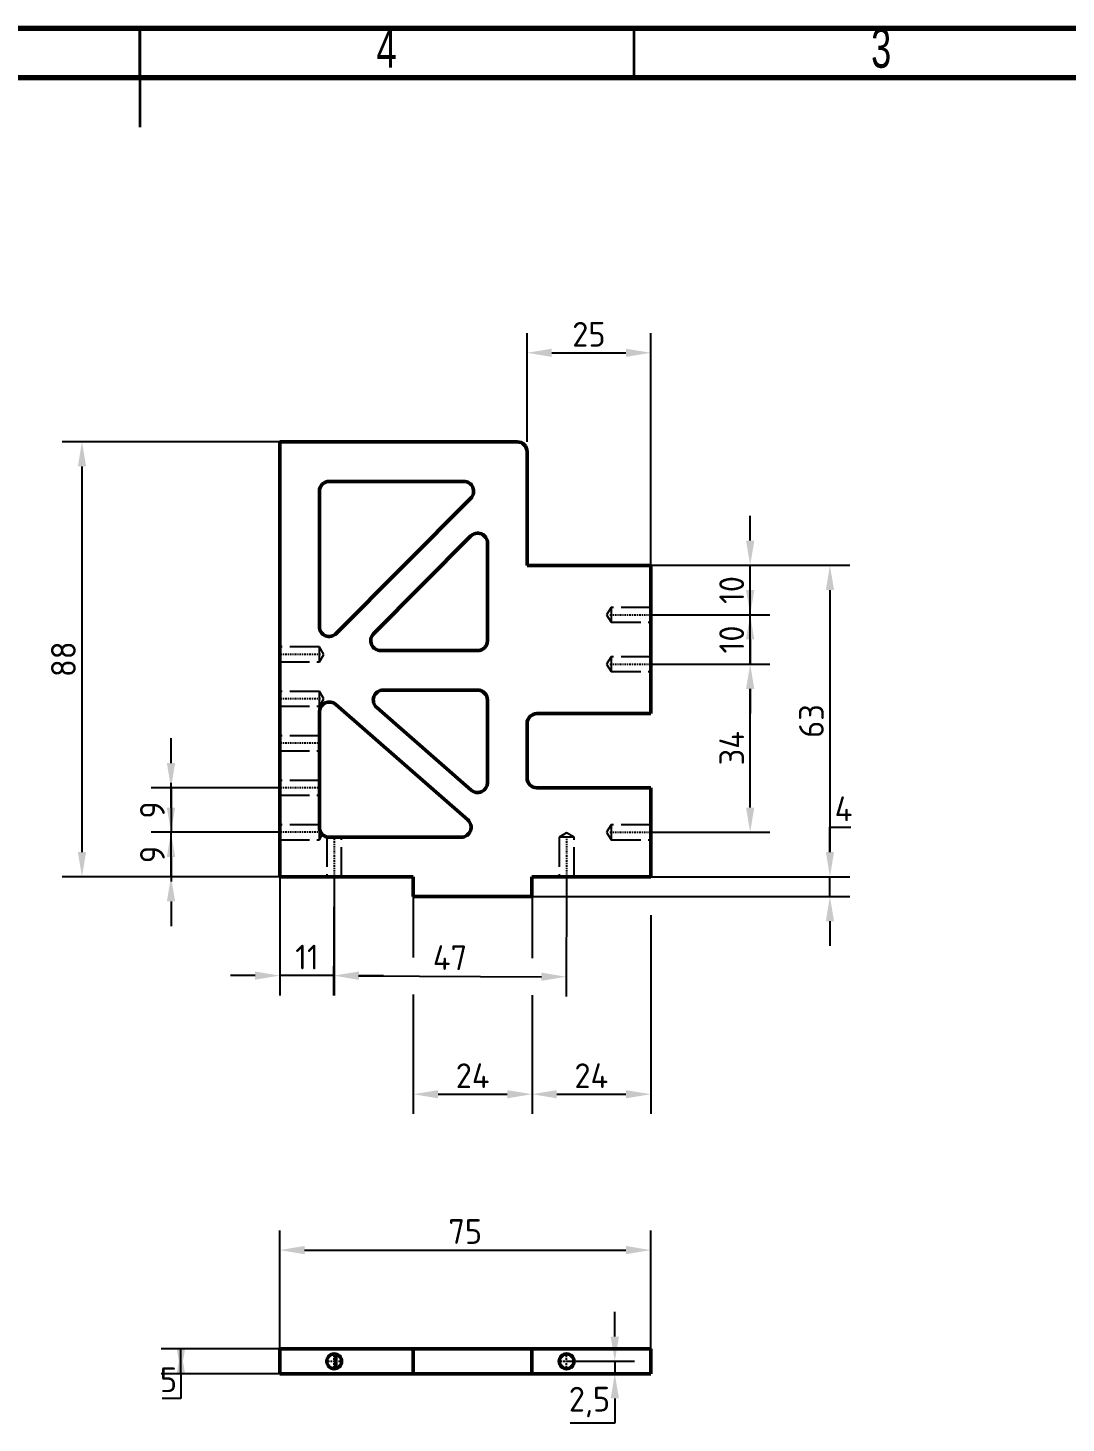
# Model space of a CAD drawing. Header units: millimetres. Extents: x -1615 to 4166, y 5 to 3174.
# Drawn here: x 674.8 to 779.8, y 534.8 to 675.9 of the extents above; entities that cross this region are included whole.
import ezdxf

# ---------------------------------------------------------------- set-up
doc = ezdxf.new("R2010")
doc.units = ezdxf.units.MM
doc.header["$LTSCALE"] = 0.25
doc.header["$PDSIZE"] = -1
for name, pattern in [('ACAD_ISO02W100', [15, 12, -3]), ('ACAD_ISO08W100', [36, 24, -3, 6, -3]), ('CENTER2', [1.125, 0.75, -0.125, 0.125, -0.125])]:
    doc.linetypes.add(name, pattern=pattern)
doc.layers.get('0').update_dxf_attribs({"lineweight": 50})
for name, color, linetype, lineweight in [('duong tam', 2, 'ACAD_ISO08W100', 25), ('kich thuoc', 1, 'Continuous', 25), ('Net dam', 7, 'Continuous', 50), ('netdut', 6, 'ACAD_ISO02W100', 25)]:
    doc.layers.add(name, color=color, linetype=linetype, lineweight=lineweight)
doc.styles.add('SLDTEXTSTYLE0', font='TXT', dxfattribs={"width": 0.686449})
doc.styles.get("Standard").update_dxf_attribs({"font": ''})
doc.styles.get('Standard').set_extended_font_data('TCVN 7284')
doc.dimstyles.new('Ratio 2', dxfattribs={"dimtxt": 2.5, "dimasz": 2.5, "dimexe": 2, "dimexo": 0, "dimtad": 1, "dimtoh": 1, "dimdec": 1, "dimlfac": 2, "dimzin": 9, "dimtxsty": 'Standard', "dimcen": 2.5, "dimazin": 2, "dimtfac": 1, "dimtdec": 1, "dimtmove": 0, "dimatfit": 3, "dimfxl": 1, "dimtzin": 1, "dimarcsym": 0})

# ---------------------------------------------------------------- blocks, each defined once
blk = doc.blocks.new('*U813')
at = {"layer": 'duong tam', "color": 0, "linetype": 'CENTER2', "transparency": 16777216}
blk.add_line((2.12, 0), (-2.12, 0), dxfattribs=at)
blk = doc.blocks.new('*U814')
at = {"layer": 'duong tam', "color": 0, "linetype": 'CENTER2', "transparency": 16777216}
blk.add_line((2.12, 0), (-2.12, 0), dxfattribs=at)
blk = doc.blocks.new('*U815')
at = {"layer": 'duong tam', "color": 0, "linetype": 'CENTER2', "transparency": 16777216}
blk.add_line((2.12, 0), (-2.12, 0), dxfattribs=at)
blk = doc.blocks.new('*U816')
at = {"layer": 'duong tam', "color": 0, "linetype": 'CENTER2', "transparency": 16777216}
blk.add_line((2.12, 0), (-2.12, 0), dxfattribs=at)
blk = doc.blocks.new('*U817')
at = {"layer": 'duong tam', "color": 0, "linetype": 'CENTER2', "transparency": 16777216}
blk.add_line((2.12, 0), (-2.12, 0), dxfattribs=at)
blk = doc.blocks.new('*U818')
at = {"layer": 'duong tam', "color": 0, "linetype": 'CENTER2', "transparency": 16777216}
blk.add_line((0, 2.12), (0, -2.12), dxfattribs=at)
blk = doc.blocks.new('*U819')
at = {"layer": 'duong tam', "color": 0, "linetype": 'CENTER2', "transparency": 16777216}
blk.add_line((0, 2.12), (0, -2.12), dxfattribs=at)
blk = doc.blocks.new('*U820')
at = {"layer": 'duong tam', "color": 0, "linetype": 'CENTER2', "transparency": 16777216}
blk.add_line((-2.12, 0), (2.12, 0), dxfattribs=at)
blk = doc.blocks.new('*U821')
at = {"layer": 'duong tam', "color": 0, "linetype": 'CENTER2', "transparency": 16777216}
blk.add_line((-2.12, 0), (2.12, 0), dxfattribs=at)
blk = doc.blocks.new('*U822')
at = {"layer": 'duong tam', "color": 0, "linetype": 'CENTER2', "transparency": 16777216}
blk.add_line((-2.12, 0), (2.12, 0), dxfattribs=at)
blk = doc.blocks.new('*U823')
at = {"layer": 'duong tam', "color": 0, "linetype": 'CENTER2', "transparency": 16777216}
for p, q in [((-0.87, 0), (-0.15, 0)), ((0, 0.15), (0, 0.87)), ((0.15, 0), (0.87, 0)), ((0, -0.87), (0, -0.15))]:
    blk.add_line(p, q, dxfattribs=at)
at = {"layer": 'duong tam', "color": 0, "linetype": 'Continuous', "transparency": 16777216}
for p, q in [((-0.075, 0), (0.075, 0)), ((0, -0.075), (0, 0.075))]:
    blk.add_line(p, q, dxfattribs=at)
blk = doc.blocks.new('*U824')
at = {"layer": 'duong tam', "color": 0, "linetype": 'CENTER2', "transparency": 16777216}
for p, q in [((-0.87, 0), (-0.15, 0)), ((0, 0.15), (0, 0.87)), ((0.15, 0), (0.87, 0)), ((0, -0.87), (0, -0.15))]:
    blk.add_line(p, q, dxfattribs=at)
at = {"layer": 'duong tam', "color": 0, "linetype": 'Continuous', "transparency": 16777216}
for p, q in [((-0.075, 0), (0.075, 0)), ((0, -0.075), (0, 0.075))]:
    blk.add_line(p, q, dxfattribs=at)
blk = doc.blocks.new('*D846')
at = {"layer": 'Defpoints', "color": 0, "transparency": 16777216}
for p in [(700.27, 634.03), (680.27, 590.03), (700.27, 590.03)]:
    blk.add_point(p, dxfattribs=at)
at = {"layer": 'kich thuoc', "color": 0, "lineweight": -2, "transparency": 16777216}
for p, q in [((700.27, 634.03), (678.27, 634.03)), ((680.27, 631.53), (680.27, 592.53)), ((700.27, 590.03), (678.27, 590.03))]:
    blk.add_line(p, q, dxfattribs=at)
at = {"layer": 'kich thuoc', "color": 0, "transparency": 16777216}
for points in [[(679.85, 631.53), (680.69, 631.53), (680.27, 634.03)], [(679.85, 592.53), (680.69, 592.53), (680.27, 590.03)]]:
    blk.add_solid(points, dxfattribs=at)
at = {"layer": 'kich thuoc', "color": 0, "transparency": 16777216, "insert": (678.39, 612.03), "char_height": 2.5, "attachment_point": 5, "rotation": 90}
blk.add_mtext('88', dxfattribs=at)
blk = doc.blocks.new('*D847')
at = {"layer": 'Defpoints', "color": 0, "transparency": 16777216}
for p in [(689.27, 594.53), (700.27, 594.53), (700.27, 590.03)]:
    blk.add_point(p, dxfattribs=at)
at = {"layer": 'kich thuoc', "color": 0, "lineweight": -2, "transparency": 16777216}
for p, q in [((689.27, 597.03), (689.27, 599.53)), ((700.27, 594.53), (687.27, 594.53)), ((689.27, 590.03), (689.27, 594.53)), ((700.27, 590.03), (687.27, 590.03)), ((689.27, 587.53), (689.27, 585.03))]:
    blk.add_line(p, q, dxfattribs=at)
at = {"layer": 'kich thuoc', "color": 0, "transparency": 16777216}
for points in [[(688.85, 597.03), (689.69, 597.03), (689.27, 594.53)], [(688.85, 587.53), (689.69, 587.53), (689.27, 590.03)]]:
    blk.add_solid(points, dxfattribs=at)
at = {"layer": 'kich thuoc', "color": 0, "transparency": 16777216, "insert": (687.39, 592.28), "char_height": 2.5, "attachment_point": 5, "rotation": 90}
blk.add_mtext('9', dxfattribs=at)
blk = doc.blocks.new('*D848')
at = {"layer": 'Defpoints', "color": 0, "transparency": 16777216}
for p in [(700.15, 599.03), (689.27, 594.53), (700.15, 594.53)]:
    blk.add_point(p, dxfattribs=at)
at = {"layer": 'kich thuoc', "color": 0, "lineweight": -2, "transparency": 16777216}
for p, q in [((689.27, 601.53), (689.27, 604.03)), ((700.15, 599.03), (687.27, 599.03)), ((689.27, 599.03), (689.27, 594.53)), ((700.15, 594.53), (687.27, 594.53)), ((689.27, 592.03), (689.27, 589.53))]:
    blk.add_line(p, q, dxfattribs=at)
at = {"layer": 'kich thuoc', "color": 0, "transparency": 16777216}
for points in [[(688.85, 601.53), (689.69, 601.53), (689.27, 599.03)], [(688.85, 592.03), (689.69, 592.03), (689.27, 594.53)]]:
    blk.add_solid(points, dxfattribs=at)
at = {"layer": 'kich thuoc', "color": 0, "transparency": 16777216, "insert": (687.39, 596.78), "char_height": 2.5, "attachment_point": 5, "rotation": 90}
blk.add_mtext('9', dxfattribs=at)
blk = doc.blocks.new('*D849')
at = {"layer": 'Defpoints', "color": 0, "transparency": 16777216}
for p in [(737.77, 552.26), (700.27, 542.26), (737.77, 542.26)]:
    blk.add_point(p, dxfattribs=at)
at = {"layer": 'kich thuoc', "color": 0, "lineweight": -2, "transparency": 16777216}
for p, q in [((700.27, 542.26), (700.27, 554.26)), ((737.77, 542.26), (737.77, 554.26)), ((702.77, 552.26), (735.27, 552.26))]:
    blk.add_line(p, q, dxfattribs=at)
at = {"layer": 'kich thuoc', "color": 0, "transparency": 16777216}
for points in [[(702.77, 552.68), (702.77, 551.84), (700.27, 552.26)], [(735.27, 552.68), (735.27, 551.84), (737.77, 552.26)]]:
    blk.add_solid(points, dxfattribs=at)
at = {"layer": 'kich thuoc', "color": 0, "transparency": 16777216, "insert": (719.02, 554.14), "char_height": 2.5, "attachment_point": 5}
blk.add_mtext('75', dxfattribs=at)
blk = doc.blocks.new('*D850')
at = {"layer": 'Defpoints', "color": 0, "transparency": 16777216}
for p in [(700.27, 542.26), (690.27, 539.76), (700.27, 539.76)]:
    blk.add_point(p, dxfattribs=at)
at = {"layer": 'kich thuoc', "color": 0, "lineweight": -2, "transparency": 16777216}
for p, q in [((700.27, 542.26), (688.27, 542.26)), ((690.27, 539.76), (690.27, 542.26)), ((700.27, 539.76), (688.27, 539.76)), ((690.27, 539.76), (690.27, 537.26)), ((690.27, 537.26), (688.39, 537.26))]:
    blk.add_line(p, q, dxfattribs=at)
at = {"layer": 'kich thuoc', "color": 0, "transparency": 16777216}
for points in [[(689.85, 539.76), (690.69, 539.76), (690.27, 542.26)], [(689.85, 542.26), (690.69, 542.26), (690.27, 539.76)]]:
    blk.add_solid(points, dxfattribs=at)
at = {"layer": 'kich thuoc', "color": 0, "transparency": 16777216, "insert": (689.02, 539.14), "char_height": 2.5, "attachment_point": 5}
blk.add_mtext('5', dxfattribs=at)
blk = doc.blocks.new('*D851')
at = {"layer": 'Defpoints', "color": 0, "transparency": 16777216}
for p in [(729.27, 541.01), (729.27, 539.76), (734.14, 539.76)]:
    blk.add_point(p, dxfattribs=at)
at = {"layer": 'kich thuoc', "color": 0, "lineweight": -2, "transparency": 16777216}
for p, q in [((734.14, 543.51), (734.14, 546.01)), ((729.27, 541.01), (736.14, 541.01)), ((734.14, 541.01), (734.14, 539.76)), ((729.27, 539.76), (736.14, 539.76)), ((734.14, 537.26), (734.14, 534.76)), ((734.14, 534.76), (729.64, 534.76))]:
    blk.add_line(p, q, dxfattribs=at)
at = {"layer": 'kich thuoc', "color": 0, "transparency": 16777216}
for points in [[(733.73, 543.51), (734.56, 543.51), (734.14, 541.01)], [(733.73, 537.26), (734.56, 537.26), (734.14, 539.76)]]:
    blk.add_solid(points, dxfattribs=at)
at = {"layer": 'kich thuoc', "color": 0, "transparency": 16777216, "insert": (731.58, 536.89), "char_height": 2.5, "attachment_point": 5}
blk.add_mtext('2,5', dxfattribs=at)
blk = doc.blocks.new('*D852')
at = {"layer": 'Defpoints', "color": 0, "transparency": 16777216}
for p in [(737.77, 643.03), (725.27, 634.03), (737.77, 621.53)]:
    blk.add_point(p, dxfattribs=at)
at = {"layer": 'kich thuoc', "color": 0, "lineweight": -2, "transparency": 16777216}
for p, q in [((725.27, 634.03), (725.27, 645.03)), ((737.77, 621.53), (737.77, 645.03)), ((727.77, 643.03), (735.27, 643.03))]:
    blk.add_line(p, q, dxfattribs=at)
at = {"layer": 'kich thuoc', "color": 0, "transparency": 16777216}
for points in [[(727.77, 643.44), (727.77, 642.61), (725.27, 643.03)], [(735.27, 643.44), (735.27, 642.61), (737.77, 643.03)]]:
    blk.add_solid(points, dxfattribs=at)
at = {"layer": 'kich thuoc', "color": 0, "transparency": 16777216, "insert": (731.52, 644.9), "char_height": 2.5, "attachment_point": 5}
blk.add_mtext('25', dxfattribs=at)
blk = doc.blocks.new('*D853')
at = {"layer": 'Defpoints', "color": 0, "transparency": 16777216}
for p in [(737.77, 621.53), (737.77, 590.03), (755.89, 590.03)]:
    blk.add_point(p, dxfattribs=at)
at = {"layer": 'kich thuoc', "color": 0, "lineweight": -2, "transparency": 16777216}
for p, q in [((737.77, 621.53), (757.89, 621.53)), ((755.89, 619.03), (755.89, 592.53)), ((737.77, 590.03), (757.89, 590.03))]:
    blk.add_line(p, q, dxfattribs=at)
at = {"layer": 'kich thuoc', "color": 0, "transparency": 16777216}
for points in [[(755.48, 619.03), (756.31, 619.03), (755.89, 621.53)], [(755.48, 592.53), (756.31, 592.53), (755.89, 590.03)]]:
    blk.add_solid(points, dxfattribs=at)
at = {"layer": 'kich thuoc', "color": 0, "transparency": 16777216, "insert": (754.02, 605.78), "char_height": 2.5, "attachment_point": 5, "rotation": 90}
blk.add_mtext('63', dxfattribs=at)
blk = doc.blocks.new('*D854')
at = {"layer": 'Defpoints', "color": 0, "transparency": 16777216}
for p in [(737.77, 590.03), (755.89, 590.03), (725.77, 588.03)]:
    blk.add_point(p, dxfattribs=at)
at = {"layer": 'kich thuoc', "color": 0, "lineweight": -2, "transparency": 16777216}
for p, q in [((755.89, 592.53), (755.89, 595.03)), ((755.89, 595.03), (758.02, 595.03)), ((737.77, 590.03), (757.89, 590.03)), ((755.89, 588.03), (755.89, 590.03)), ((725.77, 588.03), (757.89, 588.03)), ((755.89, 585.53), (755.89, 583.03))]:
    blk.add_line(p, q, dxfattribs=at)
at = {"layer": 'kich thuoc', "color": 0, "transparency": 16777216}
for points in [[(755.48, 592.53), (756.31, 592.53), (755.89, 590.03)], [(755.48, 585.53), (756.31, 585.53), (755.89, 588.03)]]:
    blk.add_solid(points, dxfattribs=at)
at = {"layer": 'kich thuoc', "color": 0, "transparency": 16777216, "insert": (757.27, 596.9), "char_height": 2.5, "attachment_point": 5}
blk.add_mtext('4', dxfattribs=at)
blk = doc.blocks.new('*D855')
at = {"layer": 'Defpoints', "color": 0, "transparency": 16777216}
for p in [(737.77, 621.53), (747.83, 621.53), (737.77, 616.53)]:
    blk.add_point(p, dxfattribs=at)
at = {"layer": 'kich thuoc', "color": 0, "lineweight": -2, "transparency": 16777216}
for p, q in [((747.83, 624.03), (747.83, 626.53)), ((737.77, 621.53), (749.83, 621.53)), ((747.83, 616.53), (747.83, 621.53)), ((737.77, 616.53), (749.83, 616.53)), ((747.83, 614.03), (747.83, 611.53))]:
    blk.add_line(p, q, dxfattribs=at)
at = {"layer": 'kich thuoc', "color": 0, "transparency": 16777216}
for points in [[(747.41, 624.03), (748.25, 624.03), (747.83, 621.53)], [(747.41, 614.03), (748.25, 614.03), (747.83, 616.53)]]:
    blk.add_solid(points, dxfattribs=at)
at = {"layer": 'kich thuoc', "color": 0, "transparency": 16777216, "insert": (745.96, 619.03), "char_height": 2.5, "attachment_point": 5, "rotation": 90}
blk.add_mtext('10', dxfattribs=at)
blk = doc.blocks.new('*D856')
at = {"layer": 'Defpoints', "color": 0, "transparency": 16777216}
for p in [(737.77, 616.53), (747.83, 616.53), (737.77, 611.53)]:
    blk.add_point(p, dxfattribs=at)
at = {"layer": 'kich thuoc', "color": 0, "lineweight": -2, "transparency": 16777216}
for p, q in [((747.83, 619.03), (747.83, 621.53)), ((737.77, 616.53), (749.83, 616.53)), ((747.83, 611.53), (747.83, 616.53)), ((737.77, 611.53), (749.83, 611.53)), ((747.83, 609.03), (747.83, 606.53))]:
    blk.add_line(p, q, dxfattribs=at)
at = {"layer": 'kich thuoc', "color": 0, "transparency": 16777216}
for points in [[(747.41, 619.03), (748.25, 619.03), (747.83, 616.53)], [(747.41, 609.03), (748.25, 609.03), (747.83, 611.53)]]:
    blk.add_solid(points, dxfattribs=at)
at = {"layer": 'kich thuoc', "color": 0, "transparency": 16777216, "insert": (745.96, 614.03), "char_height": 2.5, "attachment_point": 5, "rotation": 90}
blk.add_mtext('10', dxfattribs=at)
blk = doc.blocks.new('*D857')
at = {"layer": 'Defpoints', "color": 0, "transparency": 16777216}
for p in [(737.89, 611.53), (747.83, 611.53), (737.77, 594.53)]:
    blk.add_point(p, dxfattribs=at)
at = {"layer": 'kich thuoc', "color": 0, "lineweight": -2, "transparency": 16777216}
for p, q in [((737.89, 611.53), (749.83, 611.53)), ((747.83, 597.03), (747.83, 609.03)), ((737.77, 594.53), (749.83, 594.53))]:
    blk.add_line(p, q, dxfattribs=at)
at = {"layer": 'kich thuoc', "color": 0, "transparency": 16777216}
for points in [[(747.41, 609.03), (748.25, 609.03), (747.83, 611.53)], [(747.41, 597.03), (748.25, 597.03), (747.83, 594.53)]]:
    blk.add_solid(points, dxfattribs=at)
at = {"layer": 'kich thuoc', "color": 0, "transparency": 16777216, "insert": (745.96, 603.03), "char_height": 2.5, "attachment_point": 5, "rotation": 90}
blk.add_mtext('34', dxfattribs=at)
blk = doc.blocks.new('*D858')
at = {"layer": 'Defpoints', "color": 0, "transparency": 16777216}
for p in [(737.77, 590.03), (725.77, 588.03), (737.77, 568.03)]:
    blk.add_point(p, dxfattribs=at)
at = {"layer": 'kich thuoc', "color": 0, "lineweight": -2, "transparency": 16777216}
for p, q in [((725.77, 586.15), (725.77, 581.8)), ((737.77, 586.15), (737.77, 566.03)), ((725.77, 578.05), (725.77, 566.03)), ((728.27, 568.03), (735.27, 568.03))]:
    blk.add_line(p, q, dxfattribs=at)
at = {"layer": 'kich thuoc', "color": 0, "transparency": 16777216}
for points in [[(728.27, 568.44), (728.27, 567.61), (725.77, 568.03)], [(735.27, 568.44), (735.27, 567.61), (737.77, 568.03)]]:
    blk.add_solid(points, dxfattribs=at)
at = {"layer": 'kich thuoc', "color": 0, "transparency": 16777216, "insert": (731.77, 569.9), "char_height": 2.5, "attachment_point": 5}
blk.add_mtext('24', dxfattribs=at)
blk = doc.blocks.new('*D859')
at = {"layer": 'Defpoints', "color": 0, "transparency": 16777216}
for p in [(713.77, 588.03), (725.77, 588.03), (725.77, 568.03)]:
    blk.add_point(p, dxfattribs=at)
at = {"layer": 'kich thuoc', "color": 0, "lineweight": -2, "transparency": 16777216}
for p, q in [((713.77, 588.03), (713.77, 581.86)), ((725.77, 588.03), (725.77, 581.8)), ((713.77, 578.11), (713.77, 566.03)), ((725.77, 578.05), (725.77, 566.03)), ((716.27, 568.03), (723.27, 568.03))]:
    blk.add_line(p, q, dxfattribs=at)
at = {"layer": 'kich thuoc', "color": 0, "transparency": 16777216}
for points in [[(716.27, 568.44), (716.27, 567.61), (713.77, 568.03)], [(723.27, 568.44), (723.27, 567.61), (725.77, 568.03)]]:
    blk.add_solid(points, dxfattribs=at)
at = {"layer": 'kich thuoc', "color": 0, "transparency": 16777216, "insert": (719.77, 569.9), "char_height": 2.5, "attachment_point": 5}
blk.add_mtext('24', dxfattribs=at)
blk = doc.blocks.new('*D860')
at = {"layer": 'Defpoints', "color": 0, "transparency": 16777216}
for p in [(700.27, 590.03), (705.77, 590.03), (700.27, 580.03)]:
    blk.add_point(p, dxfattribs=at)
at = {"layer": 'kich thuoc', "color": 0, "lineweight": -2, "transparency": 16777216}
for p, q in [((700.27, 590.03), (700.27, 578.03)), ((705.77, 590.03), (705.77, 578.03)), ((697.77, 580.03), (695.27, 580.03)), ((705.77, 580.03), (700.27, 580.03)), ((708.27, 580.03), (710.77, 580.03))]:
    blk.add_line(p, q, dxfattribs=at)
at = {"layer": 'kich thuoc', "color": 0, "transparency": 16777216}
for points in [[(697.77, 580.44), (697.77, 579.61), (700.27, 580.03)], [(708.27, 580.44), (708.27, 579.61), (705.77, 580.03)]]:
    blk.add_solid(points, dxfattribs=at)
at = {"layer": 'kich thuoc', "color": 0, "transparency": 16777216, "insert": (703.02, 581.9), "char_height": 2.5, "attachment_point": 5}
blk.add_mtext('11', dxfattribs=at)
blk = doc.blocks.new('*D861')
at = {"layer": 'Defpoints', "color": 0, "transparency": 16777216}
for p in [(705.77, 590.03), (729.27, 589.91), (729.22, 579.91)]:
    blk.add_point(p, dxfattribs=at)
at = {"layer": 'kich thuoc', "color": 0, "lineweight": -2, "transparency": 16777216}
for p, q in [((705.77, 590.03), (705.71, 578.03)), ((729.27, 589.91), (729.21, 577.91)), ((708.22, 580.01), (726.72, 579.92))]:
    blk.add_line(p, q, dxfattribs=at)
at = {"layer": 'kich thuoc', "color": 0, "transparency": 16777216}
for points in [[(708.22, 580.43), (708.22, 579.6), (705.72, 580.03)], [(726.72, 580.33), (726.72, 579.5), (729.22, 579.91)]]:
    blk.add_solid(points, dxfattribs=at)
at = {"layer": 'kich thuoc', "color": 0, "transparency": 16777216, "insert": (717.48, 581.84), "char_height": 2.5, "attachment_point": 5, "rotation": 359.7074}
blk.add_mtext('47', dxfattribs=at)

msp = doc.modelspace()

# ---------------------------------------------------------------- linework, layer by layer
at = {"color": 7, "linetype": 'Continuous', "lineweight": 70}
for p, q in [((486.115, 675.863), (886.115, 675.863)), ((491.115, 670.863), (881.115, 670.863))]:
    msp.add_line(p, q, dxfattribs=at)
at = {"color": 7, "linetype": 'Continuous', "lineweight": 35}
for p, q in [((686.115, 675.863), (686.115, 665.863)), ((686.115, 670.863), (686.115, 675.863)), ((736.115, 670.863), (736.115, 675.863))]:
    msp.add_line(p, q, dxfattribs=at)
for p, q in [((700.269, 542.261), (700.269, 539.761)), ((713.769, 542.261), (700.269, 542.261)), ((713.769, 542.261), (713.769, 539.761)), ((713.769, 542.261), (725.769, 542.261)), ((725.769, 542.261), (725.769, 539.761)), ((737.769, 542.261), (725.769, 542.261)), ((737.769, 542.261), (737.769, 539.761)), ((705.927, 541.744), (705.927, 540.278)), ((713.769, 539.761), (700.269, 539.761)), ((713.769, 539.761), (725.769, 539.761)), ((737.769, 539.761), (725.769, 539.761))]:
    msp.add_line(p, q)
for centre in [(705.769, 541.011), (729.269, 541.011)]:
    msp.add_circle(centre, 0.75)
at = {"layer": 'Net dam'}
for p, q in [((700.269, 590.025), (700.269, 634.025)), ((700.269, 634.025), (724.269, 634.025)), ((725.269, 633.025), (725.269, 621.525)), ((718.866, 630.025), (705.269, 630.025)), ((704.269, 629.025), (704.269, 615.332)), ((705.978, 614.627), (719.576, 628.321)), ((719.559, 624.481), (709.757, 614.61)), ((721.269, 613.905), (721.269, 623.776)), ((725.269, 621.525), (737.769, 621.525)), ((737.769, 621.525), (737.769, 606.525)), ((710.467, 612.905), (720.269, 612.905)), ((720.269, 608.905), (710.725, 608.905)), ((719.267, 595.778), (705.927, 607.454)), ((710.067, 607.153), (719.61, 598.799)), ((721.269, 599.552), (721.269, 607.905)), ((704.269, 606.701), (704.269, 595.025)), ((725.269, 605.525), (725.269, 600.025)), ((726.269, 606.525), (737.769, 606.525)), ((726.269, 599.025), (737.769, 599.025)), ((737.769, 590.025), (737.769, 599.025)), ((705.063, 594.052), (705.019, 594.025)), ((705.269, 594.025), (705.019, 594.025)), ((705.269, 594.025), (718.608, 594.025)), ((713.769, 590.025), (700.269, 590.025)), ((713.769, 590.025), (713.769, 588.025)), ((737.769, 590.025), (725.769, 590.025)), ((725.769, 588.025), (725.769, 590.025)), ((713.769, 588.025), (725.769, 588.025))]:
    msp.add_line(p, q, dxfattribs=at)
for centre, start, end in [((724.269, 633.025), 0, 90), ((705.269, 629.025), 90, 180), ((718.866, 629.025), 315.20114, 90), ((720.269, 623.776), 0, 135.20114), ((705.269, 615.332), 180, 315.20114), ((710.467, 613.905), 135.20114, 270), ((720.269, 613.905), 270, 0), ((710.725, 607.905), 90, 228.80411), ((720.269, 607.905), 0, 90), ((705.269, 606.701), 48.80411, 180), ((726.269, 605.525), 90, 180), ((726.269, 600.025), 180, 270), ((720.269, 599.552), 228.80411, 0), ((718.608, 595.025), 270, 48.80411), ((705.269, 595.025), 180, 270)]:
    msp.add_arc(centre, 1, start, end, dxfattribs=at)
at = {"layer": 'netdut'}
for p, q in [((733.769, 617.275), (733.318, 616.525)), ((733.769, 617.275), (733.769, 615.775)), ((737.769, 617.275), (733.769, 617.275)), ((733.318, 616.525), (733.769, 615.775)), ((733.769, 615.775), (737.769, 615.775)), ((704.269, 613.275), (700.269, 613.275)), ((704.269, 611.775), (704.269, 613.275)), ((704.719, 612.525), (704.269, 613.275)), ((704.269, 611.775), (704.719, 612.525)), ((700.269, 611.775), (704.269, 611.775)), ((733.769, 612.275), (733.318, 611.525)), ((733.318, 611.525), (733.769, 610.775)), ((733.769, 612.275), (733.769, 610.775)), ((737.769, 612.275), (733.769, 612.275)), ((733.769, 610.775), (737.769, 610.775)), ((704.269, 608.775), (700.269, 608.775)), ((704.269, 607.275), (704.269, 608.775)), ((704.719, 608.025), (704.269, 608.775)), ((700.269, 607.275), (704.269, 607.275)), ((704.269, 607.275), (704.719, 608.025)), ((704.269, 604.275), (700.269, 604.275)), ((700.269, 602.775), (704.269, 602.775)), ((704.269, 599.775), (700.269, 599.775)), ((700.269, 598.275), (704.269, 598.275)), ((704.269, 595.275), (700.269, 595.275)), ((704.269, 593.775), (704.269, 595.025)), ((704.269, 593.775), (704.583, 594.298)), ((729.269, 594.476), (728.519, 594.025)), ((730.019, 594.025), (729.269, 594.476)), ((733.769, 595.275), (733.318, 594.525)), ((733.318, 594.525), (733.769, 593.775)), ((733.769, 595.275), (733.769, 593.775)), ((737.769, 595.275), (733.769, 595.275)), ((700.269, 593.775), (704.269, 593.775)), ((705.019, 594.025), (705.019, 590.025)), ((706.519, 590.025), (706.519, 594.025)), ((730.019, 594.025), (728.519, 594.025)), ((728.519, 594.025), (728.519, 590.025)), ((730.019, 590.025), (730.019, 594.025)), ((733.769, 593.775), (737.769, 593.775))]:
    msp.add_line(p, q, dxfattribs=at)

# ---------------------------------------------------------------- block references
at = {"layer": 'duong tam', "linetype": 'CENTER2'}
for name, p in [('*U822', (735.769, 616.525)), ('*U813', (702.269, 612.525)), ('*U821', (735.769, 611.525)), ('*U814', (702.269, 608.025)), ('*U815', (702.269, 603.525)), ('*U816', (702.269, 599.025)), ('*U817', (702.269, 594.525)), ('*U820', (735.769, 594.525)), ('*U818', (705.769, 592.025)), ('*U819', (729.269, 592.025)), ('*U823', (705.769, 541.011)), ('*U824', (729.269, 541.011))]:
    msp.add_blockref(name, p, dxfattribs=at)

# ---------------------------------------------------------------- texts
at = {"color": 7, "linetype": 'Continuous', "lineweight": 0, "char_height": 3.969, "attachment_point": 2, "style": 'SLDTEXTSTYLE0'}
for s, insert in [('4', (711.075, 675.834)), ('3', (761.075, 675.834))]:
    msp.add_mtext(s, dxfattribs=dict(at, insert=insert))

# ---------------------------------------------------------------- dimensions: what is measured, and where the dimension line sits
at = {"layer": 'kich thuoc'}
for base, p1, p2, picture, middle in [((737.769, 643.025), (725.269, 634.025), (737.769, 621.525), '*D852', (731.519, 644.9)), ((700.269, 580.025), (705.769, 590.025), (700.269, 590.025), '*D860', (703.019, 581.9)), ((737.769, 568.025), (725.769, 588.025), (737.769, 590.025), '*D858', (731.769, 569.9)), ((725.769, 568.025), (713.769, 588.025), (725.769, 588.025), '*D859', (719.769, 569.9)), ((737.769, 552.261), (700.269, 542.261), (737.769, 542.261), '*D849', (719.019, 554.136))]:
    dim = msp.add_linear_dim(base=base, p1=p1, p2=p2, dimstyle='Ratio 2', dxfattribs=at)
    dim.commit()
    dim.dimension.update_dxf_attribs({"geometry": picture, "text_midpoint": middle})
for base, p1, p2, picture, middle in [((680.269, 590.025), (700.269, 634.025), (700.269, 590.025), '*D846', (678.394, 612.025)), ((747.831, 621.525), (737.769, 616.525), (737.769, 621.525), '*D855', (745.956, 619.025)), ((747.831, 616.525), (737.769, 611.525), (737.769, 616.525), '*D856', (745.956, 614.025)), ((747.831, 611.525), (737.769, 594.525), (737.889, 611.525), '*D857', (745.956, 603.025)), ((689.269, 594.525), (700.149, 599.025), (700.149, 594.525), '*D848', (687.394, 596.775)), ((689.269, 594.525), (700.269, 590.025), (700.269, 594.525), '*D847', (687.394, 592.275)), ((755.894, 590.025), (725.769, 588.025), (737.769, 590.025), '*D854', (757.269, 596.9)), ((734.142, 539.761), (729.269, 541.011), (729.269, 539.761), '*D851', (731.58, 536.886)), ((690.269, 539.761), (700.269, 542.261), (700.269, 539.761), '*D850', (689.019, 539.136))]:
    dim = msp.add_linear_dim(base=base, p1=p1, p2=p2, angle=90, dimstyle='Ratio 2', dxfattribs=at)
    dim.commit()
    dim.dimension.update_dxf_attribs({"geometry": picture, "text_midpoint": middle})
dim = msp.add_linear_dim(base=(755.894, 590.025), p1=(737.769, 621.525), p2=(737.769, 590.025), angle=90, dimstyle='Ratio 2', dxfattribs=at)
dim.commit()
dim.dimension.update_dxf_attribs({"geometry": '*D853', "text_midpoint": (755.894, 605.775), "dimtype": 160})
dim = msp.add_aligned_dim(p1=(705.769, 590.025), p2=(729.269, 589.905), distance=-10, dimstyle='Ratio 2', dxfattribs=at)
dim.commit()
dim.dimension.update_dxf_attribs({"geometry": '*D861', "text_midpoint": (717.477, 581.84)})

doc.saveas('drawing.dxf')
